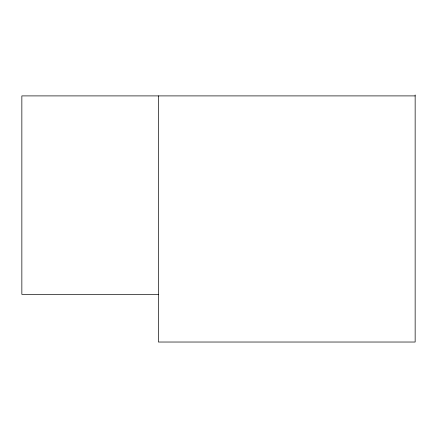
<?xml version="1.0" encoding="UTF-8"?>
<svg xmlns="http://www.w3.org/2000/svg" width="437" height="437" viewBox="0 0 437 437"><rect width="100%" height="100%" fill="white"/><g stroke="black" fill="none" stroke-linecap="round" stroke-linejoin="round"><path stroke-width="0.66" d="M415.15 95.9L21.85 95.9L21.85 294.369L158.412 294.369M415.15 94.971L415.15 342.029L158.412 342.029L158.412 95.9"/></g></svg>
